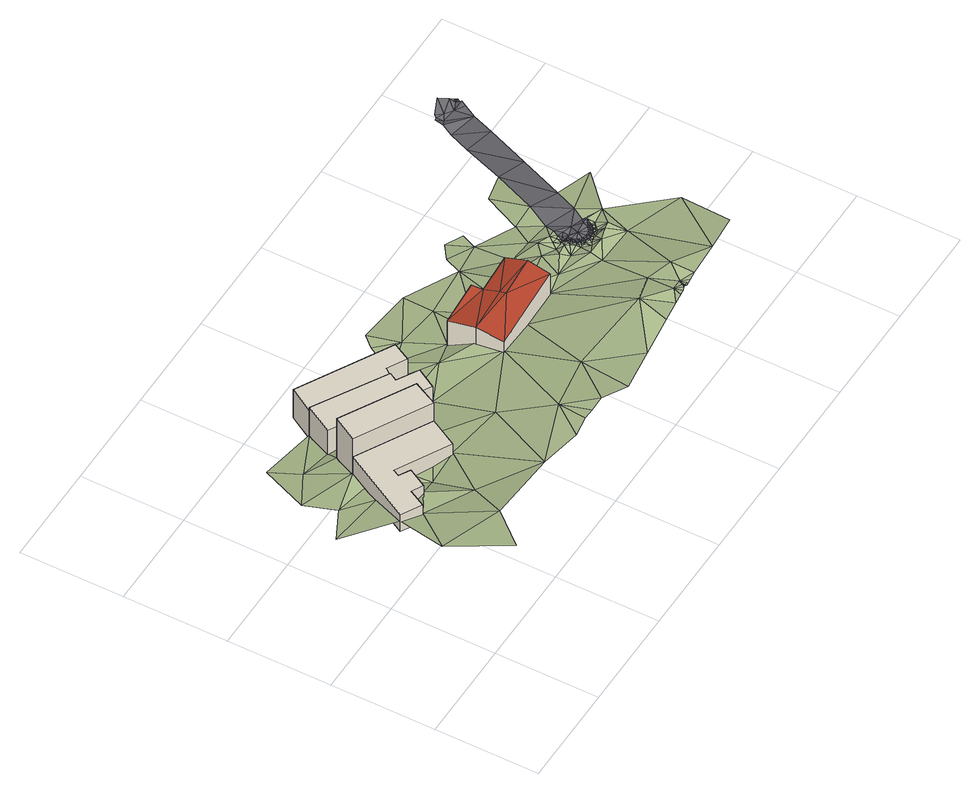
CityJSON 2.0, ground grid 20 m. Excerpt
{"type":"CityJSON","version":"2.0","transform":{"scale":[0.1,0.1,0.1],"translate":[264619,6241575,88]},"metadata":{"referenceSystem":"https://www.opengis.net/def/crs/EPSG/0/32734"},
"CityObjects":{
"building1":{"type":"Building","attributes":{"address":"19 Baris Road University Estate Cape Town","building":"house","building:levels":1,"building_height":4.1,"roof_height":103,"ground_height":98.7,"plus_code":"4FRW3F63+3CR"},"geometry":[{"type":"Solid","lod":"1","boundaries":[[[[0,1,2,3]],[[1,4,5,2]],[[4,6,7,5]],[[6,8,9,7]],[[8,10,11,9]],[[10,12,13,11]],[[12,14,15,13]],[[14,16,17,15]],[[16,18,19,17]],[[18,0,3,19]],[[3,2,5,7,9,11,13,15,17,19]],[[18,16,14,12,10,8,6,4,1,0]]]]}]},
"building2":{"type":"Building","attributes":{"address":"17 Baris Road University Estate Cape Town","building":"house","building:levels":3,"building_height":9.7,"roof_height":107.7,"ground_height":97.5,"plus_code":"4FRW3F63+4CC"},"geometry":[{"type":"Solid","lod":"1","boundaries":[[[[20,21,22,23]],[[21,24,25,22]],[[24,26,27,25]],[[26,20,23,27]],[[23,22,25,27]],[[26,24,21,20]]]]}]},
"building3":{"type":"Building","attributes":{"address":"15 Baris Road University Estate Cape Town","building":"house","building:levels":2,"building_height":6.9,"roof_height":103.8,"ground_height":95,"plus_code":"4FRW3F63+4CV"},"geometry":[{"type":"Solid","lod":"1","boundaries":[[[[28,29,30,31]],[[29,32,33,30]],[[32,34,35,33]],[[34,36,37,35]],[[36,38,39,37]],[[38,28,31,39]],[[31,30,33,35,37,39]],[[38,36,34,32,29,28]]]]}]},
"building4":{"type":"Building","attributes":{"address":"13A Baris Road University Estate Cape Town","building":"house","building:levels":2,"building_height":6.9,"roof_height":103.1,"ground_height":94.3,"plus_code":"4FRW3F63+5C9"},"geometry":[{"type":"Solid","lod":"1","boundaries":[[[[40,41,42,43]],[[41,44,45,42]],[[44,46,47,45]],[[46,48,49,47]],[[48,50,51,49]],[[50,40,43,51]],[[43,42,45,47,49,51]],[[50,48,46,44,41,40]]]]}]},
"building5":{"type":"Building","attributes":{"address":"16 Lorraine Avenue University Estate Cape Town","building":"house","building:levels":2,"building_height":6.9,"roof_height":105,"ground_height":96.5,"plus_code":"4FRW3F63+4H6"},"geometry":[{"type":"Solid","lod":"2","boundaries":[[[[52,53,54]],[[52,54,55]],[[54,53,56]],[[54,56,57]],[[57,56,58]],[[58,56,59]],[[53,60,59]],[[53,59,56]],[[58,59,61]],[[61,59,60]],[[62,63,53,52]],[[63,64,60,53]],[[64,65,61,60]],[[65,66,58,61]],[[66,67,57,58]],[[67,68,54,57]],[[68,69,55,54]],[[69,62,52,55]],[[69,68,67,66,65,64,63,62]]]],"semantics":{"surfaces":[{"type":"RoofSurface"},{"type":"WallSurface"},{"type":"GroundSurface"}],"values":[[0,0,0,0,0,0,0,0,0,0,1,1,1,1,1,1,1,1,2]]}}]},
"terrain1":{"type":"TINRelief","geometry":[{"type":"CompositeSurface","lod":"1","boundaries":[[[70,71,72]],[[71,73,74]],[[71,70,73]],[[75,74,76]],[[75,76,77]],[[73,70,78]],[[73,79,80]],[[81,77,76]],[[77,1,82]],[[73,78,79]],[[81,1,77]],[[70,83,78]],[[1,84,82]],[[85,82,84]],[[78,86,79]],[[87,88,89]],[[86,87,79]],[[87,90,88]],[[86,90,87]],[[84,1,24]],[[91,86,78]],[[92,90,86]],[[78,83,91]],[[84,24,93]],[[85,84,28]],[[91,92,86]],[[28,84,93]],[[24,94,93]],[[95,94,24]],[[83,96,91]],[[95,97,94]],[[83,98,99]],[[91,96,100]],[[95,101,97]],[[83,99,96]],[[99,98,102]],[[101,100,103]],[[103,100,96]],[[101,103,97]],[[99,102,104]],[[104,105,99]],[[106,107,108]],[[109,96,99]],[[109,103,96]],[[105,110,99]],[[111,107,112]],[[112,107,106]],[[113,114,115]],[[103,116,106]],[[115,114,117]],[[118,110,105]],[[116,112,106]],[[109,116,103]],[[117,119,115]],[[99,110,109]],[[117,120,119]],[[112,116,120]],[[120,121,119]],[[110,118,122]],[[123,120,116]],[[124,121,120]],[[125,116,109]],[[121,124,126]],[[125,123,116]],[[120,123,124]],[[126,124,127]],[[128,127,124]],[[129,109,110]],[[110,122,130]],[[131,124,123]],[[124,132,128]],[[123,133,131]],[[110,130,129]],[[122,134,130]],[[124,131,132]],[[131,133,69]],[[69,135,136]],[[137,130,134]],[[130,138,129]],[[139,131,69]],[[137,140,130]],[[139,132,131]],[[69,136,139]],[[140,137,141]],[[142,138,130]],[[140,141,143]],[[140,142,130]],[[140,143,144]],[[145,140,144]],[[144,146,145]],[[147,139,136]],[[146,148,145]],[[149,140,145]],[[150,145,148]],[[148,151,150]],[[152,153,138]],[[151,154,150]],[[145,150,149]],[[149,142,140]],[[154,155,150]],[[150,155,149]],[[156,149,155]],[[149,156,157]],[[158,138,142]],[[153,159,147]],[[160,142,149]],[[158,152,138]],[[149,157,160]],[[159,153,152]],[[147,161,139]],[[142,160,158]],[[159,161,147]],[[162,152,158]],[[152,163,159]],[[164,163,152]],[[165,160,157]],[[166,167,139]],[[152,162,164]],[[139,161,166]],[[168,161,159]],[[163,169,159]],[[164,170,163]],[[171,167,166]],[[172,164,162]],[[158,160,173]],[[158,174,162]],[[163,170,169]],[[169,168,159]],[[175,170,164]],[[172,176,164]],[[164,176,175]],[[177,166,161]],[[161,168,177]],[[172,162,178]],[[165,173,160]],[[170,179,169]],[[175,180,170]],[[162,174,178]],[[181,168,169]],[[172,182,176]],[[175,176,183]],[[170,180,184]],[[170,184,179]],[[169,179,185]],[[175,183,180]],[[181,169,185]],[[186,182,172]],[[178,187,172]],[[188,183,176]],[[187,186,172]],[[182,188,176]],[[189,180,183]],[[171,166,190]],[[191,184,180]],[[184,192,179]],[[189,183,193]],[[193,183,188]],[[194,180,189]],[[180,194,191]],[[185,179,192]],[[182,195,188]],[[186,196,182]],[[184,191,197]],[[195,182,196]],[[174,158,173]],[[184,197,198]],[[192,184,199]],[[187,178,200]],[[200,186,187]],[[184,198,199]],[[196,186,201]],[[181,185,202]],[[192,202,185]],[[203,168,181]],[[204,201,186]],[[204,186,200]],[[205,200,178]],[[206,192,199]],[[202,192,207]],[[192,206,207]],[[168,203,177]],[[205,178,174]],[[204,200,208]],[[181,202,209]],[[210,208,200]],[[202,207,211]],[[200,205,212]],[[200,213,210]],[[211,209,202]],[[203,181,209]],[[213,200,212]],[[174,214,205]],[[205,214,212]],[[215,213,212]],[[211,216,209]],[[215,212,217]],[[203,209,216]],[[218,212,214]],[[174,219,214]],[[212,218,217]],[[220,166,177]],[[214,221,218]],[[219,221,214]],[[222,218,221]],[[223,203,216]],[[224,222,221]],[[174,225,219]],[[203,226,177]],[[227,224,221]],[[221,219,227]],[[227,228,224]],[[225,174,173]],[[219,229,227]],[[227,230,228]],[[231,230,227]],[[219,225,229]],[[226,203,223]],[[229,232,227]],[[227,232,231]],[[231,232,233]],[[229,234,232]],[[229,225,234]],[[177,226,220]],[[233,232,235]],[[232,234,235]],[[235,236,233]],[[237,236,235]],[[173,238,225]],[[225,238,234]],[[234,239,235]],[[240,237,235]],[[239,240,235]],[[239,234,238]],[[241,240,239]],[[242,240,241]],[[241,243,242]],[[243,241,244]],[[245,239,238]],[[245,241,239]],[[244,241,245]],[[165,246,173]],[[244,245,247]],[[248,238,173]],[[165,249,246]],[[220,226,250]],[[238,248,245]],[[247,245,248]],[[248,251,247]],[[250,252,220]],[[248,253,251]],[[173,246,248]],[[250,254,252]],[[253,248,255]],[[253,255,256]]]}]},
"road1":{"type":"Road","attributes":{"highway":"residential","name":"Lorraine Avenue","surface":"asphalt","lanes":0,"width":5.6},"geometry":[{"type":"MultiSurface","lod":"1","boundaries":[[[224,257,222]],[[258,257,259]],[[188,195,260]],[[260,195,261]],[[262,191,194]],[[263,193,260]],[[189,263,194]],[[196,201,261]],[[264,215,258]],[[265,197,262]],[[266,204,208]],[[264,266,208]],[[210,264,208]],[[204,266,201]],[[213,264,210]],[[262,197,191]],[[198,265,199]],[[267,206,265]],[[215,217,258]],[[268,269,270]],[[231,270,269]],[[228,269,257]],[[218,257,258]],[[270,231,233]],[[233,236,270]],[[218,222,257]],[[271,270,237]],[[272,273,244]],[[271,268,270]],[[273,271,242]],[[274,275,276]],[[258,217,218]],[[277,278,279]],[[280,281,282]],[[283,284,285]],[[276,254,256]],[[286,287,288]],[[256,254,250]],[[289,290,291]],[[282,283,280]],[[292,283,282]],[[281,280,293]],[[259,257,269]],[[193,188,260]],[[290,292,291]],[[276,275,254]],[[251,294,247]],[[261,195,196]],[[259,286,258]],[[286,266,264]],[[224,228,257]],[[269,228,230]],[[273,242,243]],[[243,244,273]],[[223,216,295]],[[247,294,272]],[[262,194,263]],[[286,288,266]],[[260,261,288]],[[215,264,213]],[[258,286,264]],[[231,269,230]],[[259,269,268]],[[236,237,270]],[[271,237,240]],[[273,296,271]],[[206,267,207]],[[287,296,294]],[[265,206,199]],[[288,297,260]],[[297,262,263]],[[201,266,261]],[[266,288,261]],[[242,271,240]],[[268,271,296]],[[253,256,250]],[[292,298,283]],[[284,283,298]],[[299,287,300]],[[211,207,267]],[[297,299,262]],[[267,265,299]],[[193,263,189]],[[260,297,263]],[[286,259,287]],[[197,265,198]],[[262,299,265]],[[283,285,280]],[[285,293,280]],[[250,226,253]],[[294,296,272]],[[253,226,301]],[[300,267,299]],[[278,290,289]],[[301,287,294]],[[287,297,288]],[[223,295,301]],[[299,297,287]],[[295,300,301]],[[244,247,272]],[[302,211,267]],[[303,304,274]],[[303,305,304]],[[272,296,273]],[[211,302,216]],[[302,295,216]],[[290,298,292]],[[259,268,287]],[[287,268,296]],[[274,304,275]],[[298,277,303]],[[290,278,277]],[[305,277,279]],[[298,303,306]],[[305,303,277]],[[267,300,302]],[[295,302,300]],[[300,287,301]],[[301,226,223]],[[294,251,301]],[[301,251,253]],[[277,298,290]],[[306,284,298]]]}]}
},
"vertices":[
[290,286,107],[151,362,107],[151,362,148],[290,286,148],[77,227,107],[77,227,148],[115,206,107],[115,206,148],[132,238,107],[132,238,148],[154,227,107],[154,227,148],[174,263,107],[174,263,148],[153,275,107],[153,275,148],[159,287,107],[159,287,148],[260,232,107],[260,232,148],
[290,286,95],[313,333,95],[313,333,192],[290,286,192],[178,408,95],[178,408,192],[151,362,95],[151,362,192],
[219,485,70],[189,432,70],[189,432,139],[219,485,139],[363,331,70],[363,331,139],[385,369,70],[385,369,139],[345,392,70],[345,392,139],[354,407,70],[354,407,139],
[354,407,63],[366,422,63],[366,422,132],[354,407,132],[402,402,63],[402,402,132],[420,436,63],[420,436,132],[246,532,63],[246,532,132],[219,485,63],[219,485,132],
[492,378,154],[495,325,164],[584,362,154],[583,384,154],[586,331,164],[665,367,154],[668,325,167],[586,319,167],[499,272,154],[671,283,154],[492,378,85],[495,325,85],[499,272,85],[671,283,85],[668,325,85],[665,367,85],[584,362,85],[583,384,85],
[145,75,177],[49,130,150],[83,7,187],[115,206,127],[77,227,133],[3,308,113],[114,294,114],[68,341,105],[188,148,148],[154,227,132],[132,238,115],[132,328,107],[58,406,92],[277,65,179],[128,444,82],[113,505,68],[194,233,115],[174,263,115],[159,287,111],[153,275,115],[192,269,115],[260,232,126],[225,251,117],[189,432,82],[232,407,92],[248,369,100],[364,210,140],[276,382,89],[358,51,177],[410,115,169],[290,286,115],[313,333,96],[399,58,177],[363,331,101],[421,57,176],[452,58,176],[385,369,101],[354,407,94],[345,392,90],[499,272,131],[526,139,152],[366,422,94],[402,402,94],[338,513,73],[333,484,73],[382,489,74],[439,363,109],[377,460,87],[499,33,174],[408,474,88],[420,436,88],[425,465,88],[583,45,171],[492,378,96],[467,451,85],[495,325,127],[433,478,70],[443,496,70],[462,517,71],[585,278,113],[687,121,166],[559,444,79],[569,507,69],[543,382,94],[667,57,168],[584,362,101],[624,364,97],[709,63,166],[671,283,106],[666,456,70],[737,84,165],[730,66,166],[747,139,151],[740,67,166],[747,70,166],[751,75,166],[749,70,166],[665,367,100],[751,70,166],[758,84,163],[754,73,164],[754,69,164],[716,294,104],[668,325,106],[756,69,164],[760,69,164],[769,70,164],[786,72,164],[771,241,116],[745,344,96],[788,119,163],[728,391,75],[777,267,116],[758,316,104],[763,297,104],[855,78,160],[736,467,59],[685,491,63],[769,364,94],[772,330,94],[778,318,104],[718,514,56],[788,292,104],[850,238,116],[813,266,116],[784,311,104],[788,301,104],[777,387,74],[801,279,104],[784,325,104],[787,315,104],[783,343,94],[792,300,104],[788,309,104],[787,321,104],[786,331,94],[796,295,104],[797,291,104],[794,306,104],[792,311,104],[751,497,56],[791,317,104],[788,327,94],[793,309,104],[791,314,104],[795,304,104],[797,301,104],[791,319,104],[791,322,104],[791,325,104],[801,291,104],[798,299,104],[790,333,94],[792,354,94],[800,298,104],[807,282,104],[792,327,94],[793,330,94],[803,296,104],[793,341,94],[805,294,104],[794,332,94],[810,288,104],[807,293,104],[813,284,104],[810,292,104],[801,344,94],[813,291,104],[815,291,104],[823,284,104],[808,429,62],[820,287,104],[818,291,104],[807,355,93],[821,291,104],[837,274,116],[820,378,81],[826,288,104],[824,291,104],[830,286,104],[826,292,104],[829,293,104],[832,290,104],[831,294,104],[836,288,104],[837,293,104],[834,295,104],[836,297,104],[851,276,116],[841,293,104],[838,299,104],[844,299,104],[840,301,104],[842,303,104],[843,305,104],[849,300,104],[953,195,125],[850,317,104],[883,306,103],[924,84,158],[845,423,81],[856,329,90],[846,503,54],[870,353,90],[896,513,56],[968,379,73],[897,400,78],
[819,295,104],[813,296,104],[817,298,104],[798,309,104],[800,303,104],[795,318,104],[795,313,104],[808,297,104],[795,323,104],[804,300,104],[798,329,94],[827,300,104],[824,296,104],[831,298,104],[834,301,104],[843,312,104],[839,306,104],[1003,590,26],[947,604,26],[950,495,52],[1003,681,3],[1002,695,3],[997,694,3],[1053,685,3],[1056,688,3],[1055,690,3],[1049,686,3],[1050,674,12],[1053,680,3],[808,301,104],[815,314,104],[802,307,104],[1007,701,3],[1016,689,3],[1042,717,3],[1051,699,3],[1057,686,3],[838,317,104],[812,341,93],[835,306,104],[798,316,104],[1032,678,3],[799,324,104],[812,329,93],[830,335,93],[801,336,94],[1030,638,12],[972,649,14],[985,672,14],[1043,662,12]
]}
